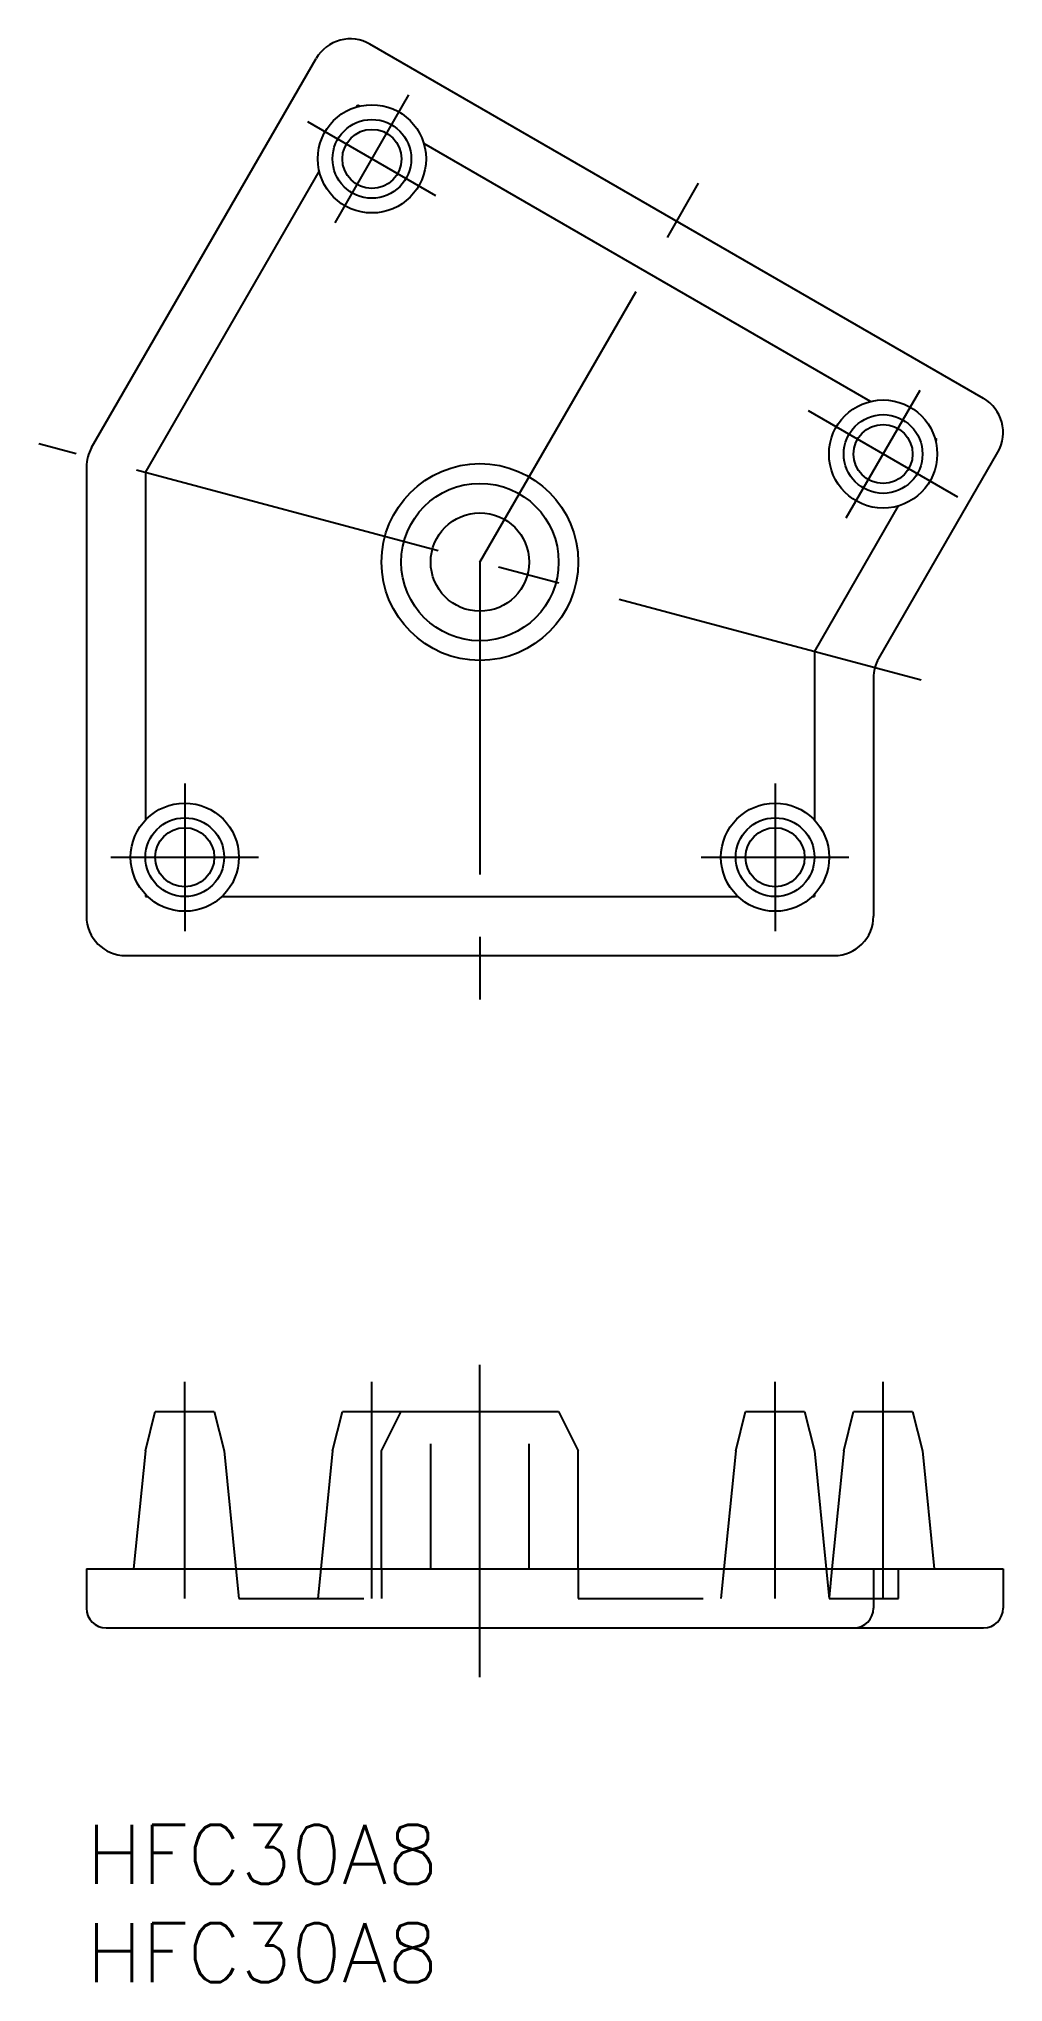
# Model space of a CAD drawing. Extents: x -2.4 to 46.6, y -8 to 90.8.
import ezdxf

# ---------------------------------------------------------------- set-up
doc = ezdxf.new("R2010")
doc.units = 0
doc.header["$LTSCALE"] = 0.5
doc.linetypes.add('CENTER', pattern=[50.8, 31.75, -6.35, 6.35, -6.35])
doc.linetypes.add('DASHED', pattern=[19.05, 12.7, -6.35])
for name, color, linetype in [('MSM_CENTER', 1, 'CENTER'), ('MSM_CONTINUOUS', 7, 'CONTINUOUS'), ('MSM_DASHED', 4, 'DASHED'), ('MSM_PART_NUMBER', 7, 'CONTINUOUS')]:
    doc.layers.add(name, color=color, linetype=linetype)
doc.styles.get("Standard").update_dxf_attribs({"font": 'txt.shx', "height": 3, "bigfont": 'bigfont.shx'})

# ---------------------------------------------------------------- blocks, each defined once
blk = doc.blocks.new('*U2')
at = {"layer": 'MSM_PART_NUMBER'}
blk.add_text('HFC30A8', height=3, dxfattribs=at).set_placement((0, -3))
blk = doc.blocks.new('*U3')
at = {"layer": 'MSM_PART_NUMBER'}
blk.add_text('HFC30A8', height=3, dxfattribs=at).set_placement((0, -8))

msp = doc.modelspace()

# ---------------------------------------------------------------- linework, layer by layer
at = {"layer": 'MSM_CENTER'}
for p, q in [((12.635, 81.41), (16.385, 87.906)), ((17.757, 82.783), (11.262, 86.533)), ((20, 64.168), (31.25, 83.653)), ((38.615, 66.41), (42.365, 72.906)), ((44.279, 67.47), (36.702, 71.845)), ((42.415, 58.161), (-2.415, 70.174)), ((20, 64.168), (20, 41.668)), ((5, 52.918), (5, 45.418)), ((35, 52.918), (35, 45.418)), ((1.25, 49.168), (8.75, 49.168)), ((31.25, 49.168), (38.75, 49.168)), ((20, 7.5), (20, 23.5)), ((5, 11.5), (5, 22.5)), ((14.51, 11.5), (14.51, 22.5)), ((35, 11.5), (35, 22.5)), ((40.49, 11.5), (40.49, 22.5))]:
    msp.add_line(p, q, dxfattribs=at)
at = {"layer": 'MSM_CONTINUOUS'}
for p, q in [((45.588, 72.488), (14.412, 90.488)), ((0.268, 69.991), (11.679, 89.756)), ((13.721, 87.292), (13.778, 87.39)), ((13.875, 87.334), (13.778, 87.39)), ((39.856, 72.334), (17.144, 85.446)), ((3, 68.723), (11.834, 84.023)), ((43.222, 70.39), (43.125, 70.446)), ((43.166, 70.292), (43.222, 70.39)), ((40.268, 59.273), (46.321, 69.756)), ((0, 68.991), (0, 46.168)), ((3, 68.723), (3, 51.055)), ((37, 59.612), (41.279, 67.023)), ((37, 59.612), (37, 51.055)), ((40, 58.273), (40, 46.168)), ((3, 47.28), (3, 47.168)), ((3, 47.168), (3.113, 47.168)), ((6.887, 47.168), (33.113, 47.168)), ((36.887, 47.168), (37, 47.168)), ((37, 47.28), (37, 47.168)), ((2, 44.168), (38, 44.168)), ((3, 19), (3.5, 21)), ((3.5, 21), (6.5, 21)), ((6.5, 21), (7, 19)), ((12.51, 19), (13.01, 21)), ((13.01, 21), (24, 21)), ((15, 19), (16, 21)), ((24, 21), (25, 19)), ((33, 19), (33.5, 21)), ((33.5, 21), (36.5, 21)), ((36.5, 21), (37, 19)), ((38.49, 19), (38.99, 21)), ((38.99, 21), (41.99, 21)), ((41.99, 21), (42.49, 19)), ((3, 19), (2.4, 13)), ((7, 19), (7.6, 13)), ((12.51, 19), (11.91, 13)), ((15, 13), (15, 19)), ((25, 13), (25, 19)), ((33, 19), (32.4, 13)), ((37, 19), (37.6, 13)), ((38.49, 19), (37.89, 13)), ((42.49, 19), (43.09, 13)), ((0, 13), (0, 11)), ((0, 13), (46.588, 13)), ((40, 13), (40, 11)), ((46.588, 13), (46.588, 11)), ((1, 10), (45.588, 10))]:
    msp.add_line(p, q, dxfattribs=at)
for centre, radius in [((14.51, 84.658), 2.75), ((14.51, 84.658), 2), ((14.51, 84.658), 1.5), ((40.49, 69.658), 2.75), ((40.49, 69.658), 2), ((40.49, 69.658), 1.5), ((20, 64.168), 5), ((20, 64.168), 4), ((20, 64.168), 2.5), ((5, 49.168), 2.75), ((35, 49.168), 2.75), ((5, 49.168), 2), ((5, 49.168), 1.5), ((35, 49.168), 2), ((35, 49.168), 1.5)]:
    msp.add_circle(centre, radius, dxfattribs=at)
for centre, radius, start, end in [((13.412, 88.756), 2, 60, 150), ((44.588, 70.756), 2, 330, 60), ((2, 68.991), 2, 150, 180), ((42, 58.273), 2, 150, 180), ((2, 46.168), 2, 180, 270), ((38, 46.168), 2, 270, 360), ((1, 11), 1, 180, 270), ((39, 11), 1, 270, 0), ((45.588, 11), 1, 270, 0)]:
    msp.add_arc(centre, radius, start, end, dxfattribs=at)
at = {"layer": 'MSM_DASHED'}
for p, q in [((17.5, 13), (17.5, 21)), ((22.5, 13), (22.5, 21)), ((7.6, 13), (7.75, 11.5)), ((11.91, 13), (11.76, 11.5)), ((15, 13), (15, 11.5)), ((25, 13), (25, 11.5)), ((32.4, 13), (32.25, 11.5)), ((37.6, 13), (37.75, 11.5)), ((37.89, 13), (37.745, 11.548)), ((41.279, 11.5), (41.279, 13)), ((7.75, 11.5), (15, 11.5)), ((25, 11.5), (32.25, 11.5)), ((37.75, 11.5), (41.279, 11.5))]:
    msp.add_line(p, q, dxfattribs=at)

# ---------------------------------------------------------------- block references
at = {"layer": 'MSM_CONTINUOUS'}
for name in ['*U2', '*U3']:
    msp.add_blockref(name, (0, 0), dxfattribs=at)

doc.saveas('drawing.dxf')
